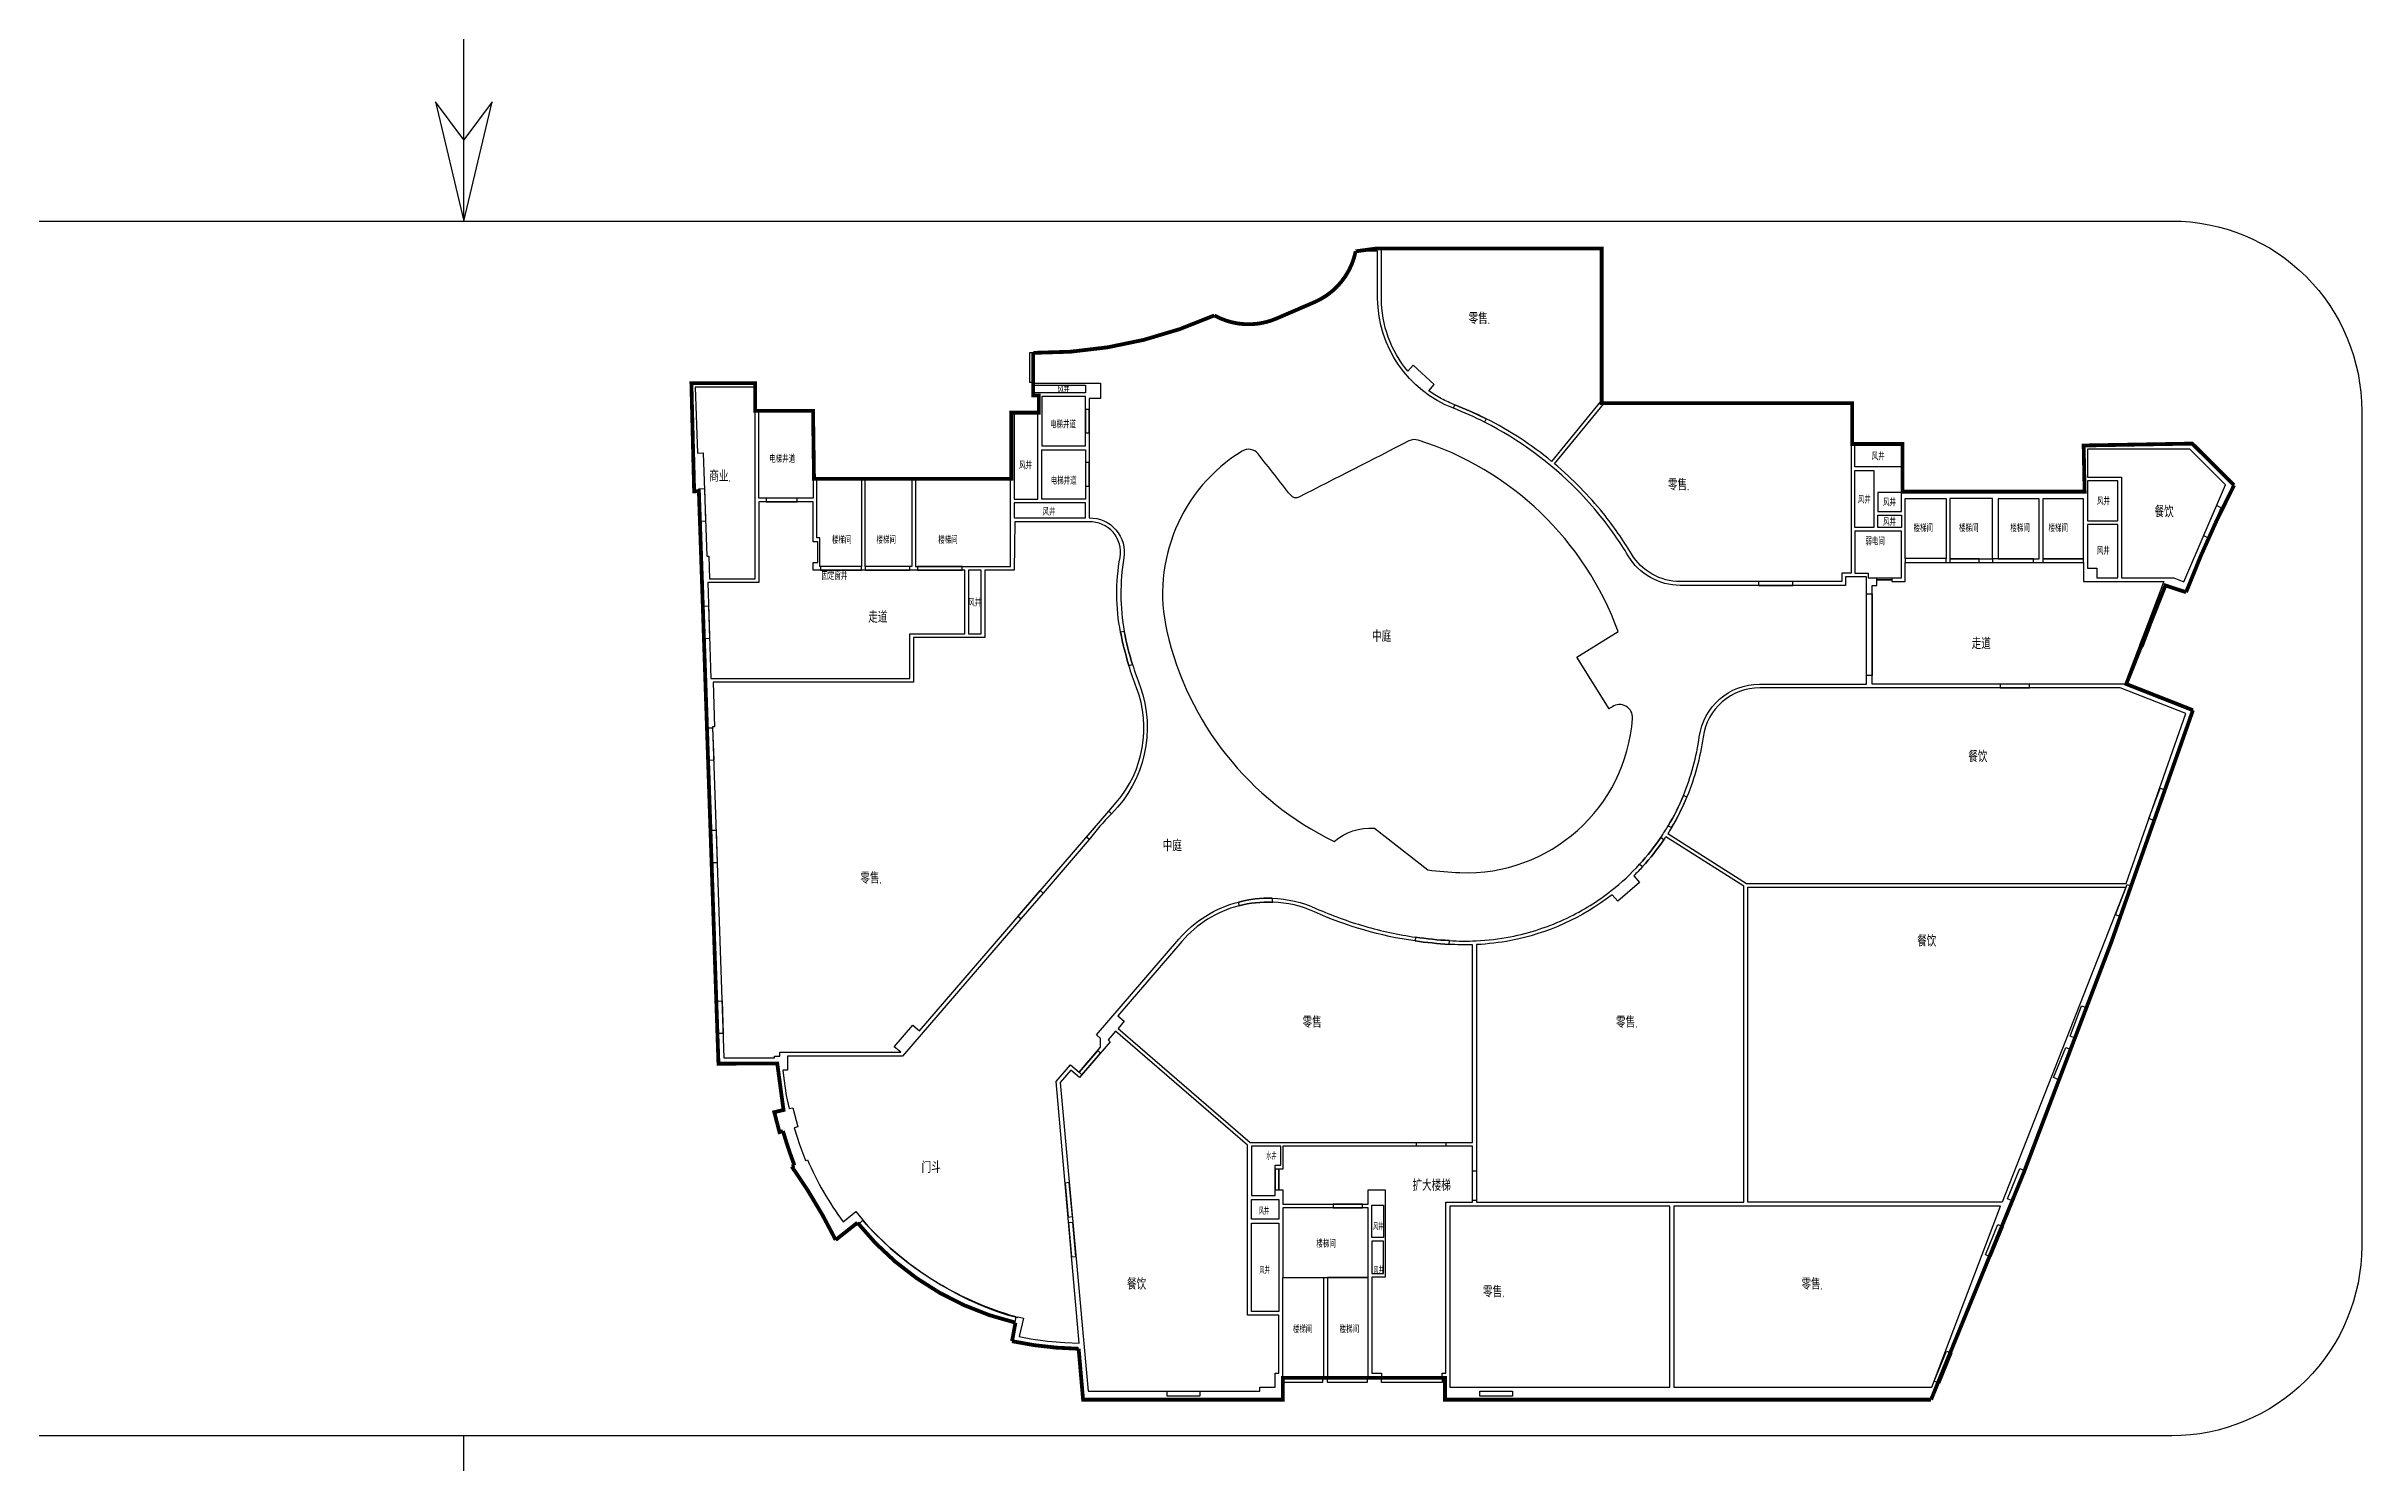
# Model space of a CAD drawing. Header units: millimetres. Extents: x -77018 to 517482, y 303285 to 1564785.
# Drawn here: x 133232 to 255232, y 1059814 to 1134490 of the extents above; entities that cross this region are included whole.
import ezdxf
from ezdxf.enums import TextEntityAlignment as Align

# ---------------------------------------------------------------- set-up
doc = ezdxf.new("R2010")
doc.units = ezdxf.units.MM
doc.header["$LTSCALE"] = 1000
doc.linetypes.add('DASH', pattern=[0.35, 0.25, -0.1])
doc.layers.add('AD-AREA-DIVD', color=1, linetype='Continuous', true_color=0xff0000)
for name, color, linetype in [('AD-AREA-OUTL', 31, 'Continuous'), ('AD-NAME-ROOM', 9, 'Continuous'), ('E-UNIV-DIAG', 2, 'Continuous'), ('门窗框线', 114, 'Continuous')]:
    doc.layers.add(name, color=color, linetype=linetype)
doc.styles.add('TH-STYLE3', font='tssdeng.shx', dxfattribs={"width": 0.65, "bigfont": 'tssdchn.shx'})

msp = doc.modelspace()

# ---------------------------------------------------------------- linework, layer by layer
at = {"layer": 'AD-AREA-DIVD', "linetype": 'DASH', "ltscale": 2, "const_width": 200}
msp.add_lwpolyline([(248508, 1111366, 0.0277937), (245979, 1105728), (244891, 1106086), (242826, 1100893), (246340, 1099513, -0.0184976), (232542, 1063189), (206933, 1063189), (206933, 1064339), (198383, 1064339), (198383, 1063189), (187861, 1063189), (187627, 1065869, -0.0474949), (184118, 1066267), (184297, 1067245, -0.1669327), (175972, 1072512), (174825, 1071604, 0.0388362), (172510, 1075473), (172651, 1075533, -0.0187664), (172047, 1077338), (171863, 1077283), (171589, 1078334), (172076, 1078449), (171746, 1080903), (168648, 1080889), (167617, 1111053), (167367, 1111044), (167222, 1116739), (170582, 1116739), (170582, 1115289), (173632, 1115289), (173683, 1111699), (184083, 1111699), (184083, 1115189), (185533, 1115189), (185533, 1116089), (185232, 1116089), (185232, 1118339, 0.1084746), (194778, 1120312, 0.2325357), (198052, 1120148), (200052, 1121011, 0.2461203), (202224, 1123689), (203333, 1123839), (215183, 1123839), (215183, 1115689), (228383, 1115689), (228383, 1113539), (231033, 1113539), (231033, 1111029), (240633, 1111029), (240582, 1113459), (246303, 1113559)], format="xyb", close=True, dxfattribs=at)
at = {"layer": 'AD-AREA-OUTL'}
for points in [[(172282, 1081289), (172282, 1080539), (172045, 1080539), (172091, 1080102), (172222, 1079221), (172368, 1078519), (172562, 1078565), (172822, 1077568), (172630, 1077512), (172912, 1076639), (173243, 1075795), (173247, 1075786), (173339, 1075825, 0.060062), (175221, 1072562), (175885, 1073094), (176519, 1072328, 0.1267433), (183857, 1067659), (184417, 1067516), (184423, 1067515), (184431, 1067551), (184723, 1067483), (184500, 1066520), (185104, 1066398), (185986, 1066270), (186895, 1066192), (187652, 1066168), (186440, 1079956), (187197, 1080833), (187651, 1080441), (188782, 1081751), (188782, 1082221), (188560, 1082412), (192914, 1087458, -0.1520211), (196042, 1089406, -0.0729671), (197831, 1089603, -0.0959666), (200128, 1089072, 0.0344701), (202701, 1088133, 0.0338173), (205376, 1087554, 0.0229396), (207167, 1087375, 0.0268272), (208581, 1087362, 0.0368884), (210368, 1087575, 0.0632545), (213369, 1088564, 0.0556806), (215694, 1090009, 0.040684), (217187, 1091395, 0.0366286), (218301, 1092809, 0.0141087), (218687, 1093416, 0.0366286), (219494, 1095025, 0.0636746), (220331, 1098116, -0.3736362), (223502, 1100889), (229132, 1100889), (229132, 1106539), (228032, 1106539), (228032, 1106089), (219329, 1106089, -0.2635292), (216584, 1107644, 0.0345318), (215109, 1109757, 0.0243312), (213913, 1111103, 0.0819471), (209017, 1114686, 0.0243312), (207373, 1115419, -0.307418), (203382, 1121211), (203382, 1123689), (202224, 1123689, -0.2461203), (200052, 1121011), (198052, 1120148, -0.2325357), (194778, 1120312, -0.1084646), (185232, 1118339), (185232, 1116739), (188782, 1116739), (188782, 1115939), (188182, 1115939), (188182, 1109639, -0.4718724), (190009, 1107532, 0.0866338), (190030, 1103660, 0.0335644), (190465, 1101925, 0.0081928), (190862, 1100762, -0.2904457), (189362, 1094057, 0.0367123), (188187, 1092694), (185757, 1089879), (184581, 1088516), (178345, 1081289)], [(215132, 1115776), (212547, 1112624, 0.0548734), (209098, 1114869, 0.0239422), (207454, 1115602, -0.0269271), (206745, 1115924, -0.039767), (206070, 1116346), (206366, 1116669), (205261, 1117683), (204973, 1117369, -0.1754822), (203582, 1121211), (203582, 1123789), (215132, 1123789)], [(215279, 1115639), (228332, 1115639), (228332, 1106739), (227832, 1106739), (227832, 1106289), (219329, 1106289, -0.2635596), (216756, 1107747, 0.0349117), (215259, 1109891, 0.0237031), (214063, 1111236, 0.0249509), (212699, 1112497)], [(203214, 1093299), (206032, 1091097, 0.022334), (207718, 1090954, 0.4050157), (216810, 1099083, 0.630814), (215740, 1099691, -0.025087), (215573, 1099587), (213877, 1102301), (216049, 1103658, 0.234123), (205517, 1113740, 0.1965205), (205026, 1113698, -0.0001607), (199235, 1110739, -0.3583085), (198800, 1110835, -0.0001871), (197088, 1113013, 0.3817894), (196235, 1113165, 0.3209025), (192272, 1103682, 0.2271121), (201086, 1092598, -0.193706)], [(188182, 1109439), (184257, 1109439), (184232, 1106889), (182682, 1106889), (182682, 1103339), (178932, 1103339), (178932, 1100989), (168361, 1100989), (168442, 1098636), (168342, 1098632), (168938, 1081189), (171595, 1081189), (171595, 1081289), (171882, 1081289), (171882, 1081489), (178253, 1081489), (177913, 1081783), (178893, 1082919), (179233, 1082625), (189211, 1094187), (189608, 1094647, 0.2751252), (190677, 1100692, -0.015821), (190274, 1101867, -0.026669), (189834, 1103624, -0.0935378), (189812, 1107566, 0.4726988)], [(218674, 1093014), (222811, 1090389), (242826, 1090389), (245964, 1099338), (242510, 1100689), (223522, 1100689, 0.3755286), (220528, 1098089, -0.0636746), (219678, 1094949, -0.0366286), (218858, 1093313, -0.0140945)], [(189692, 1083417), (190032, 1083123), (189707, 1082747), (196669, 1076739), (208382, 1076739), (208382, 1087154, -0.0211432), (207148, 1087176, -0.0201655), (205356, 1087355, -0.0708229), (200048, 1088890, 0.0971294), (197853, 1089402, 0.0727771), (196064, 1089205, 0.1534662), (193065, 1087327)]]:
    msp.add_lwpolyline(points, format="xyb", close=True, dxfattribs=at)
for points in [[(170582, 1106439), (170582, 1116539), (167429, 1116539), (167548, 1113062), (167848, 1113072), (168034, 1107627), (168134, 1107631), (168175, 1106439)], [(185232, 1116639), (187981, 1116639), (187981, 1116239), (185232, 1116239)], [(173632, 1110689), (170782, 1110689), (170782, 1115289), (173632, 1115289)], [(185482, 1115139), (184232, 1115139), (184232, 1110639), (185482, 1110639)], [(185682, 1113439), (187982, 1113439), (187982, 1116039), (185682, 1116039)], [(185682, 1113239), (187982, 1113239), (187982, 1110639), (185682, 1110639)], [(228532, 1113489), (230982, 1113489), (230982, 1112339), (228532, 1112339)], [(240782, 1113259), (240782, 1111789), (242582, 1111789), (242582, 1106489), (245339, 1106489), (245854, 1106280), (248050, 1111388), (246179, 1113259)], [(173832, 1111679), (176182, 1111679), (176182, 1107089), (173982, 1107089), (173982, 1108589), (173832, 1108589)], [(176382, 1111679), (178832, 1111679), (178832, 1107089), (176382, 1107089)], [(184032, 1111679), (179032, 1111679), (179032, 1107089), (184032, 1107089)], [(229532, 1109139), (228532, 1109139), (228532, 1112139), (229532, 1112139)], [(242382, 1111589), (240782, 1111589), (240782, 1109489), (242382, 1109489)], [(181632, 1106889), (173632, 1106889), (173632, 1107289), (173882, 1107289), (173882, 1108389), (173632, 1108389), (173632, 1110489), (170782, 1110489), (170782, 1106239), (168082, 1106239), (168254, 1101189), (178732, 1101189), (178732, 1103539), (181632, 1103539)], [(187982, 1110439), (184232, 1110439), (184232, 1109639), (187982, 1109639)], [(230982, 1110989), (229732, 1110989), (229732, 1109989), (230982, 1109989)], [(231182, 1110659), (233332, 1110659), (233332, 1107499), (231182, 1107499)], [(233532, 1107489), (235782, 1107489), (235782, 1110659), (233532, 1110659)], [(236082, 1107479), (238232, 1107479), (238232, 1110649), (236082, 1110649)], [(238432, 1107479), (240582, 1107479), (240582, 1110649), (238432, 1110649)], [(229732, 1109789), (230982, 1109789), (230982, 1109139), (229732, 1109139)], [(242382, 1106489), (242381, 1109289), (240782, 1109289), (240782, 1106989), (241282, 1106989), (241282, 1106489)], [(228532, 1108939), (228532, 1106739), (229232, 1106739), (229232, 1106489), (230982, 1106489), (230982, 1108939)], [(182482, 1106889), (181832, 1106889), (181832, 1103539), (182482, 1103539)], [(242749, 1100889), (229432, 1100889), (229432, 1106089), (229682, 1106089), (229682, 1106389), (230482, 1106389), (230482, 1106289), (231182, 1106289), (231182, 1107289), (240582, 1107289), (240582, 1106289), (244810, 1106289)], [(222882, 1090189), (242799, 1090189), (236287, 1073589), (222882, 1073589)], [(188125, 1063639), (197182, 1063639), (197182, 1063839), (197982, 1063839), (197982, 1064589), (198182, 1064589), (198182, 1067639), (196532, 1067639), (196532, 1076594), (189577, 1082595), (189183, 1082139), (189296, 1082041), (187672, 1080159), (187218, 1080551), (186647, 1079889)], [(196732, 1073939), (197982, 1073939), (197982, 1075539), (198282, 1075539), (198282, 1076539), (196732, 1076539)], [(208382, 1073589), (208382, 1076539), (198382, 1076539), (198382, 1075339), (198182, 1075339), (198182, 1074239), (198382, 1074239), (198382, 1073489), (202882, 1073489), (202882, 1074239), (203782, 1074239), (203782, 1069639), (203082, 1069639), (203082, 1064589), (203582, 1064589), (203582, 1064389), (206782, 1064389), (206782, 1064589), (206982, 1064589), (206982, 1073589)], [(196732, 1073739), (198182, 1073739), (198182, 1072689), (196732, 1072689)], [(196732, 1072489), (198182, 1072489), (198182, 1067839), (196732, 1067839)], [(198382, 1069619), (202882, 1069619), (202882, 1073289), (198382, 1073289)], [(203682, 1071739), (203082, 1071739), (203082, 1073439), (203682, 1073439)], [(218782, 1073389), (207182, 1073389), (207182, 1063839), (218782, 1063839)], [(236208, 1073389), (218982, 1073389), (218982, 1063839), (232576, 1063839)], [(203682, 1071539), (203082, 1071539), (203082, 1069839), (203682, 1069839)], [(198382, 1069619), (200532, 1069619), (200532, 1064389), (198382, 1064389)], [(200731, 1064389), (202882, 1064389), (202882, 1069619), (200731, 1069619)]]:
    msp.add_lwpolyline(points, close=True, dxfattribs=at)
msp.add_lwpolyline([(208582, 1087162), (208582, 1073589), (222682, 1073589), (222682, 1090234), (218566, 1092845, -0.0038301), (218459, 1092685, -0.0356848), (217344, 1091271, -0.0134806), (216872, 1090780), (217175, 1090434), (216046, 1089447), (215743, 1089793, -0.117872), (210392, 1087375, -0.0356847), (208605, 1087163, -0.0004563), (208582, 1087162, 1.2180455)], format="xyb", dxfattribs=at)
at = {"layer": 'E-UNIV-DIAG'}
for points in [[(155232, 1125285), (155232, 1145285)], [(155232, 1125285), (156732, 1131561), (155232, 1129561), (153732, 1131561), (155232, 1125285)], [(155232, 1041285), (155232, 1061285)]]:
    msp.add_lwpolyline(points, dxfattribs=at)
at = {"layer": 'E-UNIV-DIAG', "color": 3}
msp.add_lwpolyline([(245232, 1061285), (65232, 1061285, -0.4142136), (55232, 1071285), (55232, 1115285, -0.4142136), (65232, 1125285), (245232, 1125285, -0.4142136), (255232, 1115285), (255232, 1071285, -0.4142136)], format="xyb", close=True, dxfattribs=at)
at = {"layer": '门窗框线'}
for points in [[(185232, 1118339), (185032, 1118339), (185032, 1116789), (185232, 1116789)], [(188182, 1112559), (187982, 1112559), (187982, 1111319), (188182, 1111319)], [(172802, 1110689), (171162, 1110689), (171162, 1110489), (172802, 1110489)], [(246894, 1108709), (247145, 1108602), (247831, 1110178), (247582, 1110289)], [(176182, 1107089), (174032, 1107089), (174032, 1106889), (176182, 1106889)], [(181482, 1107089), (179132, 1107089), (179132, 1106889), (181482, 1106889)], [(233332, 1107499), (231182, 1107499), (231182, 1107289), (233332, 1107289)], [(235082, 1107489), (233532, 1107489), (233532, 1107299), (235082, 1107299)], [(237932, 1107479), (235782, 1107479), (235782, 1107289), (237932, 1107289)], [(240582, 1107479), (238432, 1107479), (238432, 1107289), (240582, 1107289)], [(225252, 1106289), (223452, 1106289), (223452, 1106089), (225252, 1106089)], [(229132, 1105639), (229432, 1105639), (229432, 1101339), (229132, 1101339)], [(229682, 1106489), (230482, 1106489), (230482, 1106389), (229682, 1106389)], [(243717, 1102872), (244146, 1103993), (243959, 1104064), (243531, 1102943)], [(237732, 1100889), (236182, 1100889), (236182, 1100689), (237732, 1100689)], [(244870, 1095316), (244284, 1093708), (244013, 1093810), (244613, 1095412)], [(243124, 1090231), (242537, 1088623), (242266, 1088724), (242866, 1090326)], [(240724, 1083843), (240137, 1082235), (239866, 1082337), (240466, 1083939)], [(239917, 1081632), (239275, 1080036), (238985, 1080155), (239637, 1081747)], [(205432, 1076739), (206982, 1076739), (206982, 1076539), (205432, 1076539)], [(198182, 1075339), (197982, 1075339), (197982, 1074239), (198182, 1074239)], [(208382, 1075239), (208582, 1075239), (208582, 1073689), (208382, 1073689)], [(187132, 1074621), (186911, 1074602), (187068, 1072808), (187295, 1072829)], [(187316, 1072529), (187095, 1072510), (187252, 1070717), (187479, 1070737)], [(202582, 1073489), (201032, 1073489), (201032, 1073289), (202582, 1073289)], [(198432, 1064389), (200481, 1064389), (200481, 1064089), (198432, 1064089)], [(200731, 1064389), (202831, 1064389), (202831, 1064089), (200731, 1064089)], [(203582, 1064389), (206782, 1064389), (206782, 1064089), (203582, 1064089)], [(208771, 1063639), (210491, 1063639), (210491, 1063365), (208771, 1063365)]]:
    msp.add_lwpolyline(points, close=True, dxfattribs=at)
at = {"layer": '门窗框线', "elevation": 0}
for points in [[(188182, 1115359), (187982, 1115359), (187982, 1114119), (188182, 1114119)], [(178732, 1107089), (176382, 1107089), (176382, 1106889), (178732, 1106889)], [(237506, 1075245), (236863, 1073650), (236574, 1073769), (237226, 1075360)], [(236340, 1072301), (235697, 1070705), (235408, 1070825), (236060, 1072416)], [(233630, 1065631), (232987, 1064035), (232698, 1064155), (233350, 1065746)], [(192299, 1063640), (194019, 1063640), (194019, 1063365), (192299, 1063365)]]:
    msp.add_lwpolyline(points, close=True, dxfattribs=at)
at = {"layer": '门窗框线'}
for points in [[(209098, 1114869), (209017, 1114686, 0.0243312), (207373, 1115419), (207454, 1115602), (208294, 1115254)], [(190030, 1103660), (189834, 1103624, 0.026669), (190274, 1101867), (190465, 1101925, -0.0335644)], [(218687, 1093416), (218866, 1093326, 0.035394), (219673, 1094935), (219494, 1095025, -0.0366274)], [(189211, 1094187), (189362, 1094057, 0.0367123), (188187, 1092694), (188035, 1092825)], [(217187, 1091395), (217344, 1091271, 0.0356848), (218459, 1092685), (218301, 1092809, -0.036629)], [(205376, 1087554), (205356, 1087355, 0.0201655), (207148, 1087176), (207167, 1087375, -0.0229396)]]:
    msp.add_lwpolyline(points, format="xyb", close=True, dxfattribs=at)
at = {"layer": '门窗框线', "elevation": 0}
for points in [[(167912, 1111185), (167972, 1109466), (167671, 1109456), (167613, 1111175), (167912, 1111185)], [(168123, 1105008), (168183, 1103289), (167882, 1103279), (167824, 1104998), (168123, 1105008)], [(168343, 1098592), (168402, 1096873), (168102, 1096863), (168043, 1098582), (168343, 1098592)], [(168527, 1093196), (168587, 1091477), (168286, 1091466), (168228, 1093185), (168527, 1093196)]]:
    msp.add_lwpolyline(points, dxfattribs=at)
at = {"layer": '门窗框线'}
for points in [[(185606, 1090009), (185757, 1089879), (184581, 1088516), (184430, 1088647), (185606, 1090009)], [(168835, 1084201), (168895, 1082482), (168594, 1082472), (168536, 1084191), (168835, 1084201)], [(187651, 1080441), (187803, 1080310), (188783, 1081446), (188631, 1081577), (187651, 1080441)]]:
    msp.add_lwpolyline(points, dxfattribs=at)
msp.add_lwpolyline([(196042, 1089406), (196064, 1089205, -0.0727771), (197853, 1089402), (197831, 1089603, 0.0729671), (196042, 1089406)], format="xyb", dxfattribs=at)
at = {"layer": '门窗框线', "elevation": 0}
msp.add_lwpolyline([(176253, 1072644), (176011, 1072402, 0.163063), (184274, 1067277), (184338, 1067544, -0.1451777)], format="xyb", close=True, dxfattribs=at)

# ---------------------------------------------------------------- texts
at = {"layer": 'AD-NAME-ROOM', "style": 'TH-STYLE3', "width": 0.7}
for s, p in [('零售.', (208173, 1119854)), ('商业.', (168164, 1111545)), ('零售.', (218675, 1111092)), ('餐饮', (244317, 1109676)), ('走道', (176544, 1104123)), ('走道', (234681, 1102729)), ('餐饮', (234501, 1096777)), ('零售.', (176121, 1090371)), ('餐饮', (231808, 1087059)), ('零售', (199425, 1082781)), ('零售.', (215940, 1082781)), ('门斗', (179352, 1075134)), ('扩大楼梯', (205220, 1074187)), ('餐饮', (190175, 1068982)), ('零售.', (208934, 1068583)), ('零售.', (225713, 1068982))]:
    msp.add_text(s, height=600, rotation=0.00306, dxfattribs=at).set_placement(p)
at = {"layer": 'AD-NAME-ROOM', "linetype": 'ByBlock', "style": 'TH-STYLE3'}
for s, height, rotation, width, p in [('风井', 350, 0.00306, 0.7, (186829, 1116441)), ('电梯井道', 375, 0.00306, 0.7, (186803, 1114607)), ('电梯井道', 375, 0.00306, 0.7, (172005, 1112786)), ('风井', 375, 0.00306, 0.7, (184830, 1112442)), ('风井', 375, 0.00306, 0.7, (229754, 1112912)), ('电梯井道', 375, 0.00306, 0.7, (186837, 1111640)), ('风井', 375, 0.00306, 0.7, (186067, 1110000)), ('风井', 375, 0.00306, 0.7, (229029, 1110637)), ('风井', 375, 0.00306, 0.7, (230354, 1110487)), ('风井', 375, 0.00306, 0.7, (241629, 1110550)), ('风井', 375, 0.00306, 0.7, (230354, 1109462)), ('楼梯间', 375, 0.00306, 0.7, (232134, 1109139)), ('楼梯间', 375, 0.00306, 0.7, (234529, 1109139)), ('楼梯间', 375, 0.00306, 0.7, (237232, 1109139)), ('楼梯间', 375, 0.00306, 0.7, (239244, 1109139)), ('楼梯间', 375, 0.00306, 0.7, (175138, 1108520)), ('楼梯间', 375, 0.00306, 0.7, (177488, 1108520)), ('楼梯间', 375, 0.00306, 0.7, (180743, 1108520)), ('弱电间', 375, 0.00306, 0.7, (229590, 1108442)), ('风井', 375, 0.00306, 0.7, (241616, 1107942)), ('固定窗井', 375, 0.00306, 0.7, (174757, 1106621)), ('风井', 375, 0.00306, 0.7, (182154, 1105212)), ('水井', 350, 359.99716, 0.6, (197784, 1076053)), ('风井', 350, 359.99716, 0.6, (197394, 1073151)), ('风井', 350, 359.99716, 0.6, (203415, 1072337)), ('楼梯间', 375, 0.00306, 0.7, (200665, 1071438)), ('风井', 350, 359.99716, 0.6, (197428, 1070030)), ('风井', 350, 359.99716, 0.6, (203434, 1070030)), ('楼梯间', 375, 0.00306, 0.7, (199426, 1066934)), ('楼梯间', 375, 0.00306, 0.7, (201893, 1066934))]:
    msp.add_text(s, height=height, rotation=rotation, dxfattribs=dict(at, width=width)).set_placement(p, align=Align.MIDDLE)
at = {"layer": 'AD-NAME-ROOM', "style": 'TH-STYLE3', "width": 0.7}
for p in [(203593, 1103446), (192564, 1092417)]:
    msp.add_text('中庭', height=600, rotation=0.00306, dxfattribs=at).set_placement(p, align=Align.MIDDLE)

doc.saveas('drawing.dxf')
